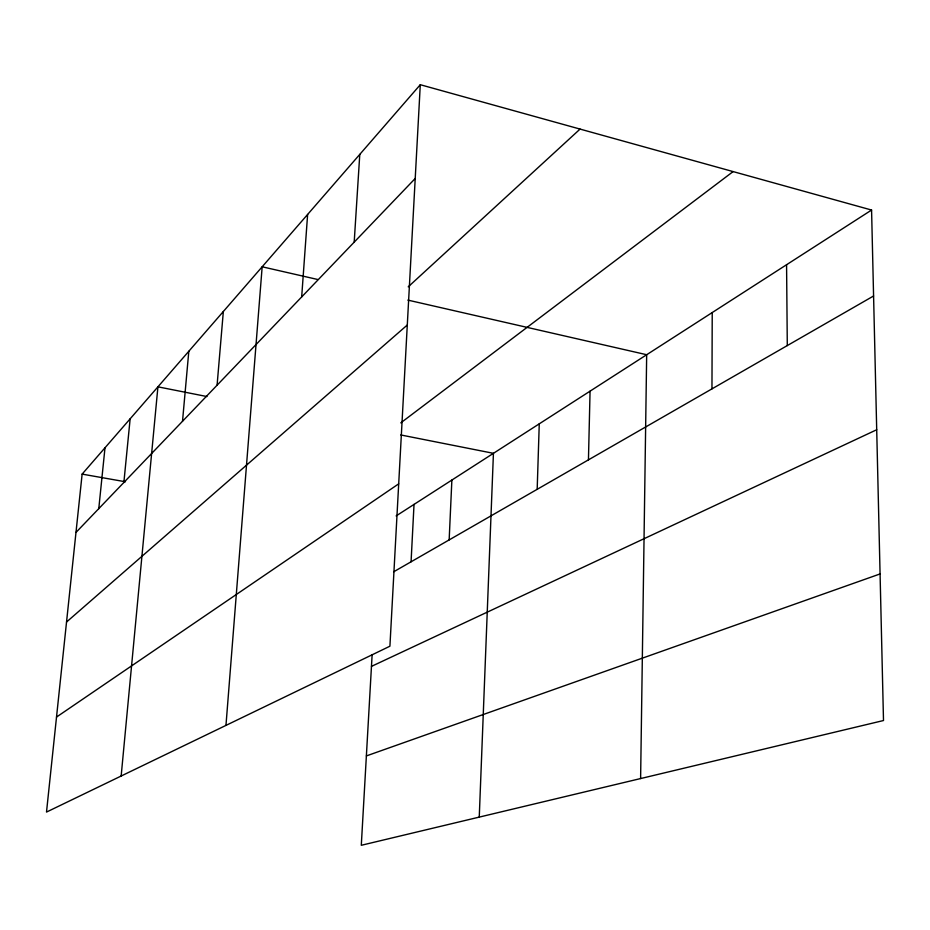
<?xml version="1.0" encoding="UTF-8"?>
<svg xmlns="http://www.w3.org/2000/svg" width="930" height="930" viewBox="0 0 930 930"><rect width="100%" height="100%" fill="white"/><g stroke="black" fill="none" stroke-linecap="round" stroke-linejoin="round"><path stroke-width="1.4" d="M711.962 388.868L712.229 312.55M640.607 778.561L646.676 354.725L407.84 300.099M588.446 459.862L590.062 391.158M537.18 489.32L539.26 423.836M479.252 817.11L493.435 453.317L400.737 434.949M449.155 539.923L451.875 480.054M411.072 561.801L414.024 504.397M420.29 84.711L389.914 646.211L46.5 812.076L82.131 474.114L420.29 84.711L871.573 210.041L883.5 720.529L361.293 845.289L372.116 654.906M354.191 242.16L359.782 154.392M301.68 296.937L307.621 214.458M225.967 725.388L262.167 266.794L317.839 279.523M217.085 385.206L223.34 311.515M182.513 421.278L188.813 351.261M121.156 776.015L157.926 386.834L206.972 396.552M123.864 482.472L130.142 418.837M98.778 508.652L104.997 447.795M75.981 532.425L415.21 178.479M408.224 286.824L580.064 129.084M66.542 622.019L407.282 325.023M400.784 422.871L733.119 171.585M56.521 717.053L398.691 483.844M396.122 515.929L871.573 210.041M393.669 571.799L873.584 295.984M371.465 666.38L876.711 429.741M366.374 755.927L880.071 573.938M82.131 474.114L125.469 481.775M786.571 264.725L787.292 345.576"/></g></svg>
